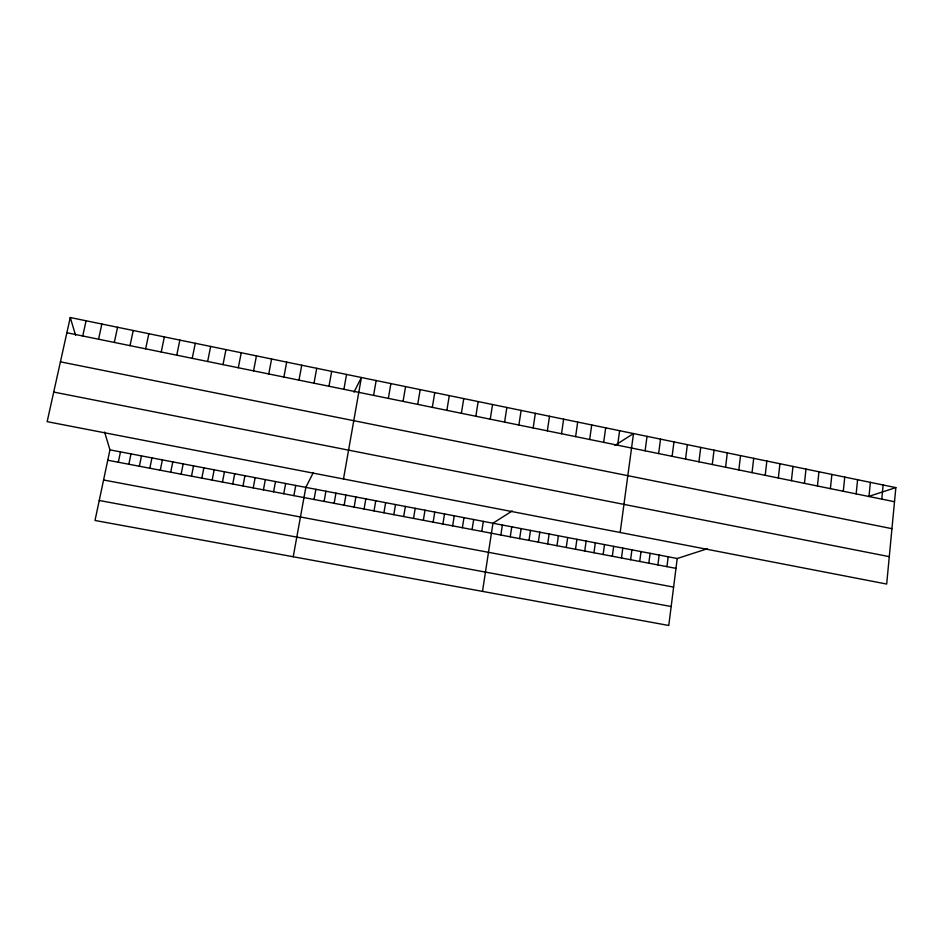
<?xml version="1.0" encoding="UTF-8"?>
<svg xmlns="http://www.w3.org/2000/svg" width="943" height="943" viewBox="0 0 943 943"><rect width="100%" height="100%" fill="white"/><g stroke="black" fill="none" stroke-linecap="round" stroke-linejoin="round"><path stroke-width="1.41" d="M895.85 487.614L886.679 584.047L47.15 421.662L70.254 317.52L895.85 487.614L868.586 496.454M881.764 499.13L883.143 484.985M868.986 496.513L870.389 482.368M856.161 493.896L857.588 479.728M843.301 491.268L844.751 477.087M830.394 488.639L831.879 474.423M817.44 485.987L818.96 471.771M804.45 483.335L805.994 469.095M791.413 480.671L792.98 466.42M778.329 478.007L779.932 463.732M765.209 475.331L766.848 461.033M752.043 472.643L753.705 458.322M738.829 469.944L740.526 455.61M725.58 467.233L727.301 452.888M712.283 464.522L714.04 450.153M698.94 461.799L700.72 447.406M685.549 459.064L687.364 444.66M707.439 548.708L677.215 558.515L668.776 625.48L95.007 520.477L109.954 449.858L104.614 432.071M657.896 564.916L659.157 555.05M672.111 456.318L673.974 441.902M666.937 566.637L668.198 556.783M648.819 563.183L650.104 553.317M639.731 561.45L641.028 551.584M658.638 453.571L660.524 439.132M630.619 559.718L631.928 549.84M645.118 450.801L647.028 436.35M612.337 556.24L613.669 546.339M620.164 532.5L633.496 433.556L614.907 445.414M621.484 557.985L622.804 548.095M617.63 445.202L619.622 430.703M603.155 554.496L604.51 544.582M603.673 442.35L605.689 427.827M593.96 552.751L595.328 542.826M584.743 550.995L586.133 541.07M566.248 547.47L567.662 537.534M589.67 439.485L591.721 424.951M575.513 549.239L576.904 539.302M556.971 545.714L558.397 535.754M575.619 436.621L577.694 422.063M561.509 433.733L563.631 419.163M547.671 543.934L549.121 533.974M538.347 542.166L539.809 532.194M529.011 540.386L530.485 530.402M547.353 430.845L549.51 416.252M510.257 536.815L511.766 526.819M533.149 427.945L535.341 413.34M519.64 538.606L521.137 528.622M500.851 535.035L502.371 525.027M518.898 425.034L521.125 410.405M504.599 422.122L506.851 407.47M482.498 591.391L492.953 523.224L512.214 510.941M481.767 531.392L483.311 521.373M472.089 529.553L473.657 519.522M490.242 419.187L492.541 404.523M452.652 525.864L454.255 515.809M475.838 416.252L478.172 401.565M462.376 527.715L463.968 517.672M442.904 524.002L444.53 513.947M461.386 413.293L463.756 398.594M433.143 522.139L434.77 512.073M423.348 520.277L424.998 510.198M446.888 410.335L449.281 395.612M413.529 518.414L415.191 508.324M432.33 407.364L434.758 392.618M417.725 404.382L420.189 389.612M403.687 516.54L405.372 506.438M383.931 512.78L385.652 502.666M403.062 401.388L405.573 386.606M393.82 514.666L395.518 504.552M374.029 510.894L375.75 500.768M364.092 509.008L365.837 498.871M388.351 398.382L390.897 383.577M354.132 507.11L355.9 496.973M373.581 395.365L376.163 380.548M343.488 478.985L361.393 377.506L353.979 392.17M344.148 505.212L345.928 495.063M334.14 503.303L335.944 493.142M343.9 389.306L346.553 374.442M324.109 501.393L325.924 491.232M328.977 386.265L331.677 371.377M314.054 499.484L315.893 489.299M314.007 383.2L316.73 368.3M293.874 495.641L295.748 485.445M293.226 556.747L305.827 487.378L313.371 472.467M283.749 493.719L285.635 483.511M273.6 491.786L275.497 481.567M298.978 380.135L301.748 365.212M283.89 377.059L286.696 362.112M263.415 489.853L265.337 479.622M253.219 487.908L255.152 477.677M242.988 485.963L244.944 475.72M268.755 373.97L271.596 359M253.561 370.858L256.449 355.876M232.744 484.007L234.713 473.751M238.308 367.746L241.243 352.753M222.465 482.062L224.458 471.795M212.163 480.093L214.179 469.826M191.488 476.168L193.539 465.866M223.008 364.623L225.978 349.605M201.837 478.136L203.865 467.846M181.115 474.188L183.178 463.885M207.649 361.487L210.654 346.446M192.242 358.34L195.284 343.276M170.707 472.207L172.793 461.893M160.286 470.227L162.385 459.901M149.831 468.235L151.953 457.909M176.765 355.181L179.854 340.105M161.241 352.01L164.365 336.91M139.352 466.243L141.485 455.905M128.849 464.239L131.006 453.889M118.311 462.235L120.492 451.874M145.658 348.839L148.829 333.704M130.016 345.645L133.222 330.498M114.315 342.439L117.569 327.268M98.567 339.221L101.856 324.038M82.748 335.991L86.084 320.785M99.239 500.485L671.168 606.526M103.577 479.999L673.608 587.1M107.761 460.231L675.978 568.358M109.954 449.858L677.215 558.515M53.716 392.064L889.284 556.653M60.423 361.829L891.948 528.669M66.882 332.749L894.506 501.723M70.254 317.52L75.605 335.354"/></g></svg>
